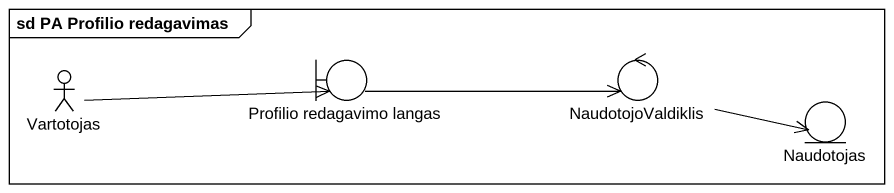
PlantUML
@startuml
mainframe sd PA Profilio redagavimas
actor Vartotojas
boundary "Profilio redagavimo langas" as Profilio_redagavimo_langas
control NaudotojoValdiklis
entity Naudotojas
Vartotojas -right-> Profilio_redagavimo_langas
Profilio_redagavimo_langas -right-> NaudotojoValdiklis
NaudotojoValdiklis -right-> Naudotojas
@enduml
